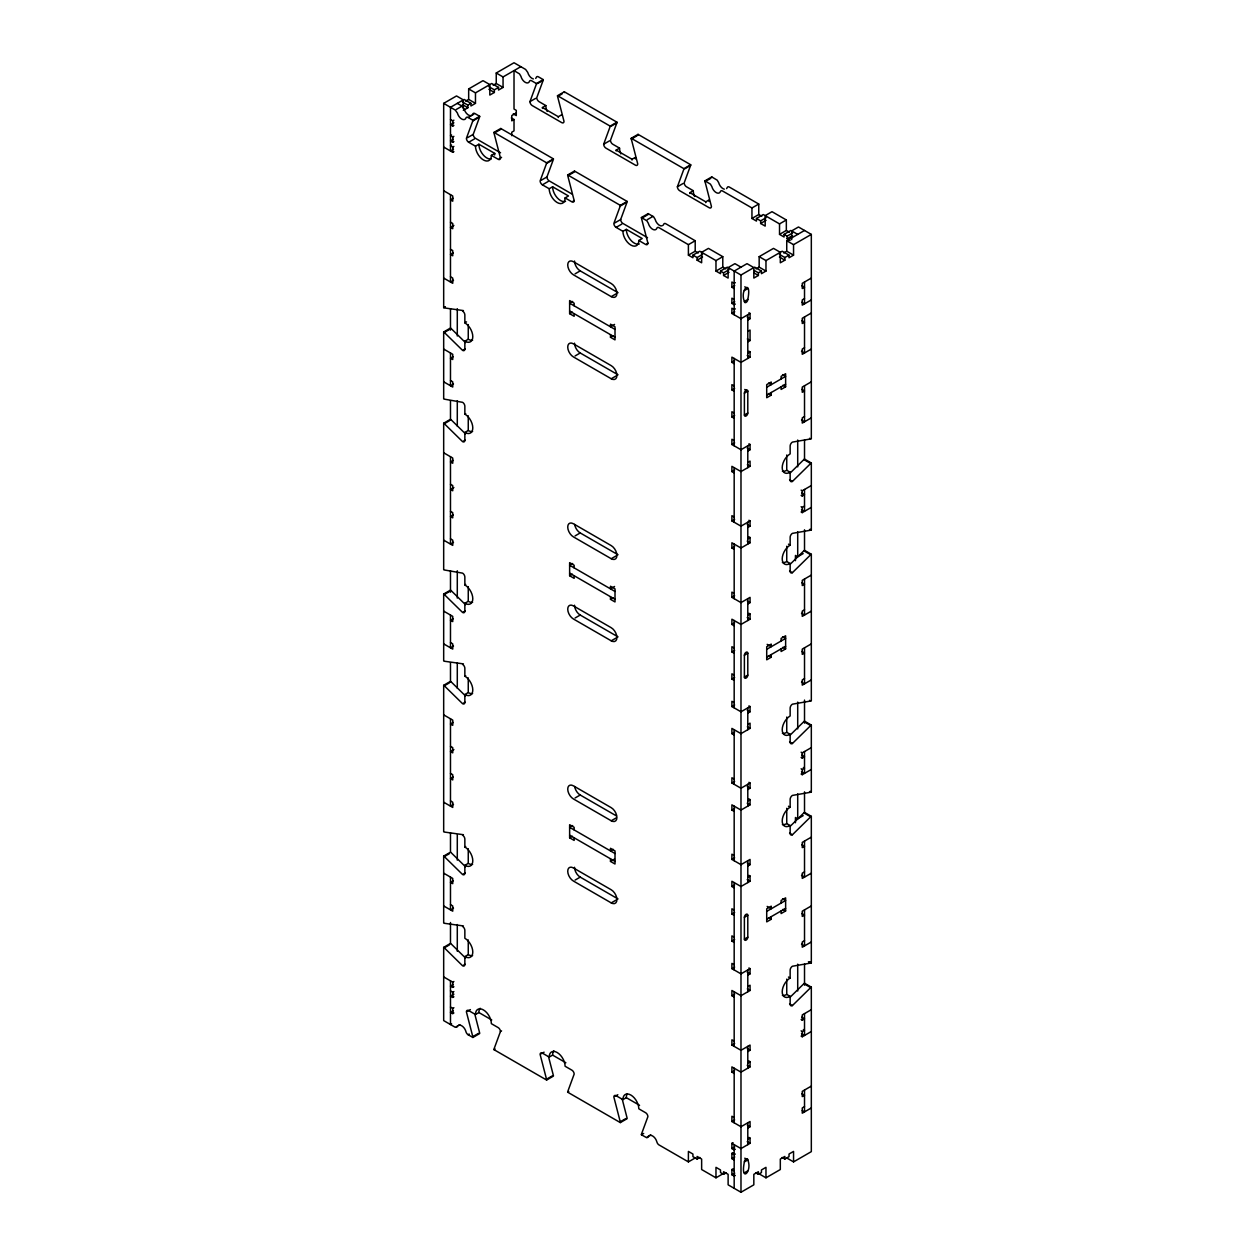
<?xml version="1.0" encoding="UTF-8"?>
<svg xmlns="http://www.w3.org/2000/svg" width="1255" height="1255" viewBox="0 0 1255 1255"><rect width="100%" height="100%" fill="white"/><g stroke="black" fill="none" stroke-linecap="round" stroke-linejoin="round"><path stroke-width="1.5" d="M472.131 115.068A6.416 3.702 60 0 0 472.774 114.064A3.216 1.851 60 0 1 474.908 113.546L479.692 116.307L472.884 120.245A3.232 1.867 60 0 1 472.79 120.935L466.405 138.332A3.216 1.851 60 0 0 468.664 142.27L475.472 146.192A11.232 6.479 60 0 0 483.426 159.95A11.232 6.479 60 0 0 491.364 155.369L494.768 153.408L478.877 144.231L475.472 146.192M467.535 137.674L473.213 134.395L479.598 116.997A3.232 1.867 60 0 0 479.692 116.307M620.849 153.91A11.232 6.479 60 0 1 619.562 148.137L612.754 144.215A3.216 1.851 60 0 1 610.479 140.278L616.864 122.88A3.232 1.867 60 0 0 616.958 122.19L564.311 91.788L557.502 95.709A3.216 1.851 60 0 0 557.596 96.525L563.997 121.296A3.216 1.851 60 0 1 561.722 122.614L532.214 105.577A3.216 1.851 60 0 1 529.955 101.639L536.34 84.242A3.232 1.867 60 0 0 536.434 83.552L543.242 79.614L538.458 76.853A3.216 1.851 60 0 0 536.324 77.371A6.416 3.702 60 0 1 535.681 78.39M543.242 79.614A3.232 1.867 60 0 1 543.148 80.32L536.764 97.717A3.216 1.851 60 0 0 539.023 101.639L545.831 105.577A11.232 6.479 60 0 0 547.133 111.35M491.364 155.369L498.172 159.291A3.216 1.851 60 0 0 500.447 157.989L494.046 133.203A3.216 1.851 60 0 1 493.952 132.403L500.761 128.481L553.424 158.867L546.615 162.805A3.232 1.867 60 0 1 546.521 163.495L540.121 180.893A3.216 1.851 60 0 0 542.395 184.83L549.204 188.752A11.232 6.479 60 0 0 557.142 202.51A11.232 6.479 60 0 0 565.095 197.929L568.499 195.968L552.608 186.791L549.204 188.752M541.25 180.234L546.929 176.971L553.33 159.573A3.232 1.867 60 0 0 553.424 158.867M694.58 196.47A11.232 6.479 60 0 1 693.278 190.697L686.469 186.775A3.216 1.851 60 0 1 684.195 182.838L690.595 165.44A3.232 1.867 60 0 0 690.689 164.75L638.042 134.348L631.234 138.285A3.216 1.851 60 0 0 631.328 139.085L637.713 163.856A3.216 1.851 60 0 1 635.438 165.174L605.945 148.137A3.216 1.851 60 0 1 603.671 144.215L610.056 126.802A3.232 1.867 60 0 0 610.15 126.112L616.958 122.19M573.033 201.208L574.163 200.549L567.778 175.778A3.216 1.851 60 0 1 567.684 174.963L574.492 171.041L627.139 201.428L620.331 205.365A3.232 1.867 60 0 1 620.237 206.055L613.852 223.453A3.216 1.851 60 0 0 616.111 227.39L622.919 231.328A11.232 6.479 60 0 0 630.873 245.086A11.232 6.479 60 0 0 638.811 240.489L642.215 238.528L626.323 229.351L622.919 231.328M614.981 222.81L620.66 219.531L627.045 202.133A3.232 1.867 60 0 0 627.139 201.428M724.308 189.16A6.416 3.702 60 0 1 718.676 182.65L717.201 180.171L711.758 176.908L704.949 180.846A3.216 1.851 60 0 0 705.043 181.646L711.428 206.432A3.216 1.851 60 0 1 709.169 207.734L679.661 190.697A3.216 1.851 60 0 1 677.386 186.775L683.787 169.378A3.232 1.867 60 0 0 683.881 168.672L690.689 164.75M501.576 1030.888L500.447 1031.547L494.046 1048.945A3.216 1.851 60 0 0 493.952 1049.635L546.615 1080.037L553.424 1076.1A3.216 1.867 60 0 0 553.33 1075.3L548.529 1056.71M663.064 225.304L664.02 223.782A3.216 1.851 60 0 1 665.84 223.782L695.207 240.74L695.207 251.22L688.399 255.141L688.399 244.662L659.032 227.704A3.216 1.851 60 0 0 657.212 227.704L656.24 229.226A6.416 3.702 60 0 1 651.925 228.787A6.416 3.702 60 0 1 648.333 223.28L646.843 220.786L641.399 217.523L648.207 213.601L653.667 216.864L655.141 219.343A6.416 3.702 60 0 0 662.044 225.869M726.598 188.611L727.555 187.089A3.216 1.851 60 0 1 729.375 187.089L758.757 204.047L758.757 214.527L751.949 218.464L751.949 207.969L722.566 191.011A3.216 1.851 60 0 0 720.747 191.027L719.79 192.548A6.416 3.702 60 0 1 715.476 192.109A6.416 3.702 60 0 1 711.867 186.587L710.393 184.109L704.949 180.846M790.179 473.01L803.875 459.565A3.232 1.867 -60 0 1 804.518 459.079L804.518 439.925M791.67 239.642L791.67 230.904L798.478 226.982L811.326 234.403L811.326 438.685A3.216 1.851 -60 0 1 810.683 438.952L792.423 442.105A3.216 1.851 -60 0 0 790.148 446.043L790.148 453.902A11.232 6.479 -60 0 0 782.21 467.66A11.232 6.479 -60 0 0 790.148 472.241L790.148 480.1A3.216 1.851 -60 0 0 792.423 481.418L810.683 463.487A3.232 1.867 -60 0 1 811.326 463.001L804.518 459.079M790.179 564.248L803.875 550.804A3.232 1.867 -60 0 1 804.518 550.317L811.326 554.255L811.326 700.745A3.216 1.851 -60 0 1 810.683 701.012L792.423 704.181A3.216 1.851 -60 0 0 790.148 708.102L790.148 715.962A11.232 6.479 -60 0 0 782.21 729.72A11.232 6.479 -60 0 0 790.148 734.316L790.148 742.176A3.216 1.851 -60 0 0 792.423 743.478L810.683 725.563A3.216 1.867 -60 0 1 811.326 725.076L804.518 721.139A3.216 1.867 -60 0 0 803.875 721.625L790.179 735.069M811.326 463.001L811.326 529.924A3.216 1.851 -60 0 1 810.683 530.19L792.423 533.359A3.216 1.851 -60 0 0 790.148 537.281L790.148 545.141A11.232 6.479 -60 0 0 782.21 558.899A11.232 6.479 -60 0 0 790.148 563.495L790.148 571.354A3.216 1.851 -60 0 0 792.423 572.657L810.683 554.741A3.232 1.867 -60 0 1 811.326 554.255M790.179 826.323L803.875 812.879A3.216 1.867 -60 0 1 804.518 812.393L811.326 816.315L811.326 962.805A3.216 1.867 -60 0 1 810.683 963.071L792.423 966.24A3.216 1.851 -60 0 0 790.148 970.178L790.148 978.037A11.232 6.479 -60 0 0 782.21 991.795A11.232 6.479 -60 0 0 790.148 996.376L790.148 1004.235A3.216 1.851 -60 0 0 792.423 1005.553L810.683 987.622A3.216 1.851 -60 0 1 811.326 987.136L804.518 983.214A3.216 1.851 -60 0 0 803.875 983.7L790.179 997.145M789.583 833.085L792.423 834.732L810.683 816.801A3.216 1.867 -60 0 1 811.326 816.315M463.424 310.581L444.317 307.914A3.216 1.851 60 0 1 443.674 307.648L443.674 103.365L456.522 95.945L463.33 99.882L463.33 108.605M468.664 88.932L475.472 92.87L475.472 103.349L468.664 99.412L468.664 88.932L483.002 80.665L489.811 84.587L489.811 95.066L494.36 92.446L494.36 89.827L488.901 86.689M520.825 66.688L503.051 76.947L503.051 87.426L496.243 83.489L496.243 73.01L514.017 62.75L525.625 69.449L527.759 72.429A6.416 3.702 60 0 0 533.375 78.94M463.33 99.882L450.482 107.303L450.482 150.976L453.494 149.235M475.472 92.87L491.709 83.489L498.517 87.426L498.517 90.046L503.051 87.426M465.636 101.169L468.664 99.412M493.215 85.246L496.243 83.489M456.396 109.405L462.075 106.126L464.209 109.122A6.416 3.702 60 0 0 471.111 115.633M462.436 101.969L467.88 105.122L470.939 103.349L470.939 105.969L475.472 103.349M494.36 89.827L498.517 87.426M463.33 110.362L467.88 107.742L467.88 105.122M450.482 119.523L452.741 120.841L453.886 120.182M453.886 122.802L450.482 124.778L452.741 126.08L453.886 125.422M443.674 103.365L455.267 110.064L457.4 113.044A6.416 3.702 60 0 0 461.683 119.005A6.416 3.702 60 0 0 465.966 117.986A3.216 1.851 60 0 1 468.099 117.484L473.778 114.205M472.79 120.935L478.469 117.656M537.469 83.599L543.148 80.32M451.612 135.038L450.482 135.697L452.741 136.999L453.886 136.34M453.306 139.289L450.482 140.937L452.741 142.239L453.886 141.58M451.612 145.078L450.482 145.737L452.741 147.055L453.886 146.396M529.955 101.639L535.618 98.376M516.291 112.981L511.758 115.601L511.758 120.841L514.017 119.523L514.017 130.881L511.758 132.199L511.758 135.697M468.664 142.27L474.343 138.991M443.674 147.055L452.741 152.294L453.886 151.635M495.192 132.559L500.855 129.281A3.216 1.851 60 0 1 500.761 128.481M558.726 95.866L562.13 93.905M542.458 108.385A11.232 6.479 60 0 1 542.427 107.538L545.831 105.577M558.287 117.515A11.232 6.479 60 0 0 558.318 116.715L561.722 114.754M499.302 158.648L501.576 157.33M453.196 198.321L450.482 199.89L452.741 201.208L452.741 195.968L443.674 190.729M546.521 163.495L552.184 160.216M611.201 126.159L616.864 122.88M453.886 225.445L450.482 227.422L452.741 228.724L452.741 223.484L450.482 222.166M603.671 144.215L609.35 140.937M542.395 184.83L548.059 181.551M568.907 175.12L574.586 171.841A3.216 1.851 60 0 1 574.492 171.041M631.328 139.085L636.991 135.807M616.189 150.945A11.232 6.479 60 0 1 616.158 150.098L619.562 148.137M453.196 252.914L450.482 254.498L452.741 255.8L452.741 250.561L450.482 249.259M632.002 160.075A11.232 6.479 60 0 0 632.034 159.275L635.438 157.314A11.232 6.479 60 0 1 635.312 158.899M453.494 280.257L450.482 282.014L450.482 194.651M443.674 307.648L445.368 306.659M620.237 206.055L625.916 202.792M684.916 168.719L690.595 165.44M677.386 186.775L683.065 183.497M616.111 227.39L621.79 224.112M465.48 433.854L451.125 419.782A3.232 1.867 60 0 0 450.482 419.296L443.674 423.217A3.232 1.867 60 0 1 444.317 423.704L462.577 441.635A3.216 1.851 60 0 0 464.852 440.317L464.852 432.457A11.232 6.479 60 0 0 472.79 427.877A11.232 6.479 60 0 0 464.852 414.119L464.852 406.259A3.216 1.851 60 0 0 462.577 402.322L444.317 399.153A3.216 1.851 60 0 1 443.674 398.886L443.674 331.979L450.482 328.041A3.232 1.867 60 0 1 451.125 328.528L465.48 342.615M642.623 217.68L648.302 214.401A3.216 1.851 60 0 1 648.207 213.601M705.043 181.646L710.722 178.367M443.674 331.979A3.232 1.867 60 0 1 444.317 332.465L449.416 329.516M689.905 193.505A11.232 6.479 60 0 1 689.874 192.674L693.278 190.697M444.317 332.465L462.577 350.38A3.216 1.851 60 0 0 464.852 349.078L464.852 341.219A11.232 6.479 60 0 0 472.79 336.622A11.232 6.479 60 0 0 464.852 322.864L466.546 321.892M647.329 219.641L652.992 216.362M575.104 273.825L580.218 270.876L618.04 292.713M705.734 202.651A11.232 6.479 60 0 0 705.765 201.835L709.169 199.874A11.232 6.479 60 0 1 709.028 201.459M464.852 341.219L468.256 339.242A11.232 6.479 60 0 0 472.602 340.262M646.749 243.768L647.894 243.109L641.493 218.339A3.216 1.851 60 0 1 641.399 217.523M463.424 349.894L465.134 348.906M453.196 356.655L450.482 358.224L452.741 359.542L452.741 354.302L443.674 349.063M572.657 301.451L569.629 303.192L615.013 329.406M688.399 244.662L695.207 240.74M751.949 207.969L758.757 204.047M574.163 305.812L574.163 303.192L569.629 300.572L569.629 313.672L572.343 312.103M453.494 383.999L450.482 385.74L450.482 352.984M611.232 296.635A8.016 4.628 60 0 0 616.911 293.372A8.016 4.628 60 0 0 611.232 283.536L573.409 261.699A8.016 4.628 60 0 0 567.731 264.978A8.016 4.628 60 0 0 573.409 274.798L611.232 296.635L616.346 293.686M688.399 255.141L692.933 257.761L692.933 255.141L699.741 251.22L715.977 260.585L722.786 256.663L722.786 267.142L715.977 271.064L715.977 260.585M751.949 218.464L756.483 221.084L756.483 218.464L763.291 214.527L779.528 223.892L786.336 219.97L786.336 230.449L779.528 234.387L779.528 223.892M692.933 255.141L697.105 257.542L702.549 254.404M756.483 218.464L760.64 220.864L766.099 217.711M697.105 257.542L697.105 260.177L702.549 257.024M760.64 220.864L760.64 223.484L766.099 220.331M614.558 324.418L610.479 326.786L610.479 324.151L615.013 326.786L615.013 339.885L610.479 337.266L610.479 334.646M444.317 423.704L449.416 420.754M464.852 414.119L465.699 413.617M715.977 271.064L720.511 273.684L720.511 271.064L727.32 267.142M779.528 234.387L784.061 237.007L784.061 234.387L790.87 230.449M575.104 355.934L580.218 352.984L618.04 374.821M729.03 269.7L723.57 272.837L723.57 275.457L728.12 278.077L728.12 267.597L734.928 263.66L740.983 267.158M610.479 337.266L613.209 335.697M784.061 234.387L787.12 236.144L792.564 233.006M723.57 275.457L729.03 272.319M787.12 236.144L787.12 238.764L792.564 235.626M759.165 256.663L765.974 260.585L765.974 271.064L759.165 267.142L759.165 256.663L773.504 248.38L780.312 252.302L780.312 262.797L784.861 260.177L784.861 257.542L779.402 254.404M811.326 234.403L793.552 244.662L793.552 255.141L786.744 251.22L786.744 240.74L804.518 230.465M464.852 432.457L468.256 430.496A11.232 6.479 60 0 0 472.602 431.516M728.12 267.597L740.983 275.018L753.831 267.597L753.831 278.077L758.381 275.457L758.381 272.837L754.286 270.484M765.974 260.585L782.21 251.22L789.019 255.141L789.019 257.761L793.552 255.141M756.138 268.884L759.165 267.142M783.716 252.961L786.744 251.22M735.305 282.657L734.175 283.316L731.9 282.014L731.9 287.254L734.175 288.556M463.424 441.148L465.134 440.16M731.9 287.254L734.74 285.607M758.381 272.837L761.44 271.064L761.44 273.684L765.974 271.064M784.861 257.542L789.019 255.141M744.388 290.532L747.792 288.556L744.764 286.815M453.196 460.397L450.482 461.966L452.741 463.268L452.741 458.028L443.674 452.788M734.175 299.474L731.9 298.172L731.9 303.412L734.74 301.78M735.305 304.071L734.175 304.714L731.9 303.412M744.388 301.451L747.792 299.474C752.153 278.108 739.446 289.387 744.388 301.451A2.4 1.396 -60 0 0 746.082 302.424A2.4 1.396 -60 0 0 747.792 299.474M611.232 378.759A8.016 4.628 60 0 0 616.911 375.48A8.016 4.628 60 0 0 611.232 365.66L573.409 343.807A8.016 4.628 60 0 0 567.731 347.086A8.016 4.628 60 0 0 573.409 356.922L611.232 378.759L616.346 375.81M735.305 308.871L734.175 309.53L731.9 308.212L731.9 313.452L740.983 318.692L750.051 313.452L750.051 318.692L747.792 320.009M731.9 313.452L734.74 311.82M811.326 278.077L802.259 283.316L802.259 288.556L804.518 287.254L801.804 285.685M453.886 487.52L450.482 489.481L452.741 490.783L452.741 485.544L450.482 484.242M747.792 331.367L750.051 330.049L750.051 340.544L747.792 341.846M804.518 298.612L802.259 299.914L802.259 305.153L811.326 299.914M453.196 514.989L450.482 516.558L452.741 517.876L452.741 512.636L450.482 511.318M811.326 313.013L802.259 318.268L802.259 323.508L804.518 322.19L801.804 320.621M748.921 351.243L750.051 351.886L750.051 357.142L740.983 362.381L731.9 357.142L731.9 362.381L734.63 360.797M747.792 353.204L750.051 351.886M453.494 542.333L450.482 544.074L450.482 456.726M804.518 347.745L802.259 349.047L802.259 354.302L811.326 349.047M734.175 385.96L731.9 384.658L731.9 389.897L734.63 388.313M744.388 393.176L747.792 391.199A2.4 1.396 -60 0 0 746.082 390.227A2.4 1.396 -60 0 0 744.388 393.176L744.388 415.013A2.4 1.396 -60 0 0 746.082 415.985A2.4 1.396 -60 0 0 747.792 413.036L747.792 391.199L744.764 389.458M766.695 387.277L785.614 376.359L782.587 374.602M766.695 395.137L785.614 384.218M734.175 413.036L731.9 411.734L731.9 416.974L734.63 415.405M771.26 392.501L771.26 395.121L766.711 397.741L766.711 384.642L771.26 382.022L771.26 384.642L768.531 383.073M781.096 378.963L781.096 376.343L785.63 373.723L785.63 386.822L781.096 389.442L781.096 386.822M744.388 415.013L747.792 413.036M463.424 663.895L444.317 661.228A3.216 1.851 60 0 1 443.674 660.961L443.674 594.039L450.482 590.117A3.216 1.867 60 0 1 451.125 590.603L465.48 604.675M811.326 381.818L802.259 387.058L802.259 392.297L804.518 390.98L801.804 389.411M443.674 594.039A3.216 1.867 60 0 1 444.317 594.525L449.416 591.576M444.317 594.525L462.577 612.456A3.216 1.851 60 0 0 464.852 611.138L464.852 603.279A11.232 6.479 60 0 0 472.79 598.698A11.232 6.479 60 0 0 464.852 584.94L465.699 584.438M734.175 440.552L731.9 439.25L731.9 444.49L734.63 442.921M575.104 535.885L580.218 532.936L618.04 554.773M464.852 603.279L468.256 601.318A11.232 6.479 60 0 0 472.602 602.322M747.792 451.047L750.051 449.729L750.051 444.49L740.983 449.729L731.9 444.49M463.424 611.954L465.134 610.981M453.196 618.715L450.482 620.299L452.741 621.602L452.741 616.362L443.674 611.122M804.518 416.534L802.259 417.852L802.259 423.092L811.326 417.852M572.657 563.511L569.629 565.252L615.013 591.466M747.792 462.405L750.051 461.087L750.051 466.327L740.983 471.566L731.9 466.327L731.9 471.566L734.63 469.998M574.163 567.888L574.163 565.252L569.629 562.632L569.629 575.747L572.343 574.163M453.494 646.058L450.482 647.815L450.482 615.06M611.232 558.71A8.016 4.628 60 0 0 616.911 555.432A8.016 4.628 60 0 0 611.232 545.611L573.409 523.759A8.016 4.628 60 0 0 567.731 527.037A8.016 4.628 60 0 0 573.409 536.873L611.232 558.71L616.346 555.761M463.424 834.716L444.317 832.049A3.216 1.851 60 0 1 443.674 831.783L443.674 685.293L450.482 681.355A3.216 1.867 60 0 1 451.125 681.841L465.48 695.929M614.558 586.493L610.479 588.846L610.479 586.226L615.013 588.846L615.013 601.945L610.479 599.325L610.479 596.705M443.674 685.293A3.216 1.867 60 0 1 444.317 685.779L449.416 682.83M734.175 516.997L731.9 515.68L731.9 520.919L734.63 519.35M444.317 685.779L462.577 703.694A3.216 1.851 60 0 0 464.852 702.392L464.852 694.533A11.232 6.479 60 0 0 472.79 689.936A11.232 6.479 60 0 0 464.852 676.178L465.699 675.692M575.104 617.993L580.218 615.044L618.04 636.897M610.479 599.325L613.209 597.757M747.792 527.477L750.051 526.159L750.051 520.919L740.983 526.159L731.9 520.919M801.114 490.14L802.259 490.783L811.326 485.544M801.114 495.38L802.259 496.023L804.518 494.721L801.694 493.074M464.852 694.533L468.256 692.556A11.232 6.479 60 0 0 472.602 693.576M748.921 536.873L750.051 537.517L750.051 542.772L740.983 548.011L731.9 542.772L731.9 548.011L734.63 546.427M747.792 538.834L750.051 537.517M801.114 506.738L802.259 507.381L804.518 506.079M463.424 703.208L465.134 702.22M801.114 511.977L802.259 512.62L811.326 507.381M453.196 722.456L450.482 724.025L452.741 725.343L452.741 720.103L443.674 714.864M611.232 640.819A8.016 4.628 60 0 0 616.911 637.54A8.016 4.628 60 0 0 611.232 627.72L573.409 605.883A8.016 4.628 60 0 0 567.731 609.161A8.016 4.628 60 0 0 573.409 618.982L611.232 640.819L616.346 637.869M453.886 749.58L450.482 751.541L452.741 752.859L452.741 747.619L450.482 746.301M795.45 560.671L795.45 555.432L797.709 556.734L803.169 553.596M734.175 593.427L731.9 592.125L731.9 597.364L734.63 595.796M747.792 603.906L750.051 602.604L750.051 597.364L740.983 602.604L731.9 597.364M453.196 777.049L450.482 778.618L452.741 779.935L452.741 774.696L450.482 773.378M811.326 575.088L802.259 580.328L802.259 585.567L804.518 584.265L801.804 582.681M748.921 613.303L750.051 613.962L750.051 619.201L740.983 624.441L731.9 619.201L731.9 624.441L734.63 622.872M747.792 615.264L750.051 613.962M453.494 804.392L450.482 806.149L450.482 718.786M804.518 609.805L802.259 611.122L802.259 616.362L811.326 611.122M734.175 648.019L731.9 646.717L731.9 651.957L734.63 650.388M744.388 655.236L747.792 653.275A2.4 1.396 -60 0 0 746.082 652.286A2.4 1.396 -60 0 0 744.388 655.236L744.388 677.073A2.4 1.396 -60 0 0 746.082 678.061A2.4 1.396 -60 0 0 747.792 675.112L747.792 653.275M766.695 649.337L785.614 638.418L782.587 636.677M766.695 657.196L785.614 646.278M734.175 675.112L731.9 673.794L731.9 679.033L734.63 677.465M771.26 654.577L771.26 657.196L766.711 659.816L766.711 646.702L771.26 644.082L771.26 646.702L767.166 644.348M781.096 641.023L781.096 638.403L785.63 635.783L785.63 648.898L781.096 651.518L781.096 648.898M744.388 677.073L747.792 675.112M463.424 925.955L444.317 923.288A3.216 1.851 60 0 1 443.674 923.021L443.674 856.114L450.482 852.176L450.482 832.787M811.326 643.878L802.259 649.117L802.259 654.357L804.518 653.055L801.804 651.471M443.674 856.114A3.216 1.867 60 0 1 444.317 856.6L449.416 853.651M444.317 856.6L462.577 874.515A3.216 1.851 60 0 0 464.852 873.213L464.852 865.338A11.232 6.479 60 0 0 472.79 860.757A11.232 6.479 60 0 0 464.852 847L465.699 846.513M734.175 702.627L731.9 701.31L731.9 706.549L734.63 704.981M575.104 797.945L580.218 795.011L616.393 815.891M464.852 865.338L468.256 863.377A11.232 6.479 60 0 0 472.602 864.397M747.792 713.107L750.051 711.789L750.051 706.549L740.983 711.789L731.9 706.549M463.424 874.029L465.134 873.041M453.196 880.79L450.482 882.359L452.741 883.677L452.741 878.422L443.674 873.182M804.518 678.594L802.259 679.912L802.259 685.152L811.326 679.912M572.657 825.57L569.629 827.327L615.013 853.526M747.792 724.464L750.051 723.147L750.051 728.386L740.983 733.642L731.9 728.386L731.9 733.642L734.63 732.057M574.163 829.947L574.163 827.327L569.629 824.708L569.629 837.807L572.343 836.238M453.494 908.134L450.482 909.875L450.482 877.12M611.232 820.77A8.016 4.628 60 0 0 616.911 817.491A8.016 4.628 60 0 0 611.232 807.671L573.409 785.834A8.016 4.628 60 0 0 567.731 789.113A8.016 4.628 60 0 0 573.409 798.933L611.232 820.77L616.346 817.821M474.814 1014.15L479.598 1032.74A3.216 1.867 60 0 1 479.692 1033.54L472.884 1037.477L468.099 1034.7A3.216 1.851 60 0 1 465.966 1031.72A6.416 3.702 60 0 0 461.683 1025.759A6.416 3.702 60 0 0 457.4 1026.778L455.267 1027.296L443.674 1020.597L443.674 947.352L450.482 943.415A3.216 1.867 60 0 1 451.125 943.901L465.48 957.989M613.209 849.337L610.479 850.906L610.479 848.286L615.013 850.906L615.013 864.02L610.479 861.401L610.479 858.765M443.674 947.352A3.216 1.867 60 0 1 444.317 947.839L449.416 944.89M734.175 779.057L731.9 777.755L731.9 782.995L734.63 781.426M575.104 880.069L580.218 877.12L618.04 898.957M610.479 861.401L614.558 859.032M747.792 789.536L750.051 788.234L750.051 782.995L740.983 788.234L731.9 782.995M801.114 752.2L802.259 752.859L811.326 747.619M801.114 757.44L802.259 758.098L804.518 756.781L801.694 755.149M444.317 947.839L462.577 965.77A3.216 1.851 60 0 0 464.852 964.452L464.852 956.592L468.256 954.631A11.232 6.479 60 0 0 472.602 955.635M463.424 965.268L465.134 964.295M748.921 798.933L750.051 799.592L750.051 804.832L740.983 810.071L731.9 804.832L731.9 810.071L734.63 808.502M747.792 800.894L750.051 799.592M801.114 768.797L802.259 769.456L804.518 768.138L803.388 767.48M801.114 774.037L802.259 774.696L811.326 769.456M443.674 976.923L452.741 982.163L453.886 981.504M453.306 984.453L450.482 986.101L452.741 987.403L453.886 986.744M450.482 990.901L452.741 992.203L453.886 991.56M611.232 902.894A8.016 4.628 60 0 0 616.911 899.615A8.016 4.628 60 0 0 611.232 889.779L573.409 867.942A8.016 4.628 60 0 0 567.731 871.221A8.016 4.628 60 0 0 573.409 881.041L611.232 902.894L616.346 899.945M453.886 994.18L450.482 996.141L452.741 997.443L453.886 996.799M450.482 1007.059L452.741 1008.377L453.886 1007.718M453.306 1010.667L450.482 1012.299L452.741 1013.616L453.886 1012.958M795.45 822.731L795.45 817.491L797.709 818.809L803.169 815.656M467.535 1011.232L470.374 1009.585M734.175 855.502L731.9 854.184L731.9 859.424L734.63 857.855M451.612 1023.876L450.482 1024.535L450.482 980.845M472.884 1037.477A3.216 1.867 60 0 0 472.79 1036.661L466.405 1011.891A3.216 1.851 60 0 1 468.664 1010.573L475.472 1014.511L478.877 1012.534A11.232 6.479 60 0 1 480.179 1008.267M456.396 1026.637L457.526 1025.978M458.671 1025.335L459.801 1024.676M747.792 865.981L750.051 864.664L750.051 859.424L740.983 864.664L731.9 859.424M468.099 1034.7L469.229 1034.057M811.326 837.148L802.259 842.387L802.259 847.627L804.518 846.325L801.804 844.756M748.921 875.363L750.051 876.021L750.051 881.261L740.983 886.501L731.9 881.261L731.9 886.501L734.63 884.932M747.792 877.339L750.051 876.021M472.79 1036.661L478.469 1033.383M493.952 1049.635L495.098 1048.976M804.518 871.88L802.259 873.182L802.259 878.422L811.326 873.182M734.175 910.095L731.9 908.777L731.9 914.017L734.63 912.448M744.388 917.295L747.792 915.334L747.792 937.171A2.4 1.396 -60 0 1 746.082 940.12A2.4 1.396 -60 0 1 744.388 939.132L744.388 917.295A2.4 1.396 -60 0 1 746.082 914.346A2.4 1.396 -60 0 1 747.792 915.334M766.695 911.397L785.614 900.478L782.587 898.737M766.695 919.272L785.614 908.353M734.175 937.171L731.9 935.869L731.9 941.109L734.63 939.524M771.26 916.636L771.26 919.256L766.711 921.876L766.711 908.777L771.26 906.157L771.26 908.777L767.166 906.408M781.096 903.098L781.096 900.478L785.63 897.858L785.63 910.957L781.096 913.577L781.096 910.957M541.25 1053.792L544.09 1052.161M744.388 939.132L747.792 937.171M546.615 1080.037A3.216 1.867 60 0 0 546.521 1079.222L540.121 1054.451A3.216 1.851 60 0 1 542.395 1053.133L549.204 1057.071L552.608 1055.11A11.232 6.479 60 0 1 553.894 1050.827M811.326 905.937L802.259 911.193L802.259 916.432L804.518 915.115L801.804 913.546M734.175 964.687L731.9 963.385L731.9 968.625L734.63 967.056M546.521 1079.222L552.184 1075.959M747.792 975.166L750.051 973.864L750.051 968.625L740.983 973.864L731.9 968.625M804.518 940.67L802.259 941.972L802.259 947.227L811.326 941.972M747.792 986.524L750.051 985.222L750.051 990.462L740.983 995.701L731.9 990.462L731.9 995.701L734.63 994.133M622.245 1099.27L627.045 1117.86A3.216 1.867 60 0 1 627.139 1118.66L620.331 1122.598L567.684 1092.195L568.813 1091.536M614.981 1096.352L617.821 1094.721M620.331 1122.598A3.216 1.867 60 0 0 620.237 1121.797L613.852 1097.011A3.216 1.851 60 0 1 616.111 1095.709L622.919 1099.631L626.323 1097.67A11.232 6.479 60 0 1 627.218 1093.968M734.175 1041.132L731.9 1039.815L731.9 1045.054L734.63 1043.485M811.326 1009.679L802.259 1014.919L802.259 1020.158L801.114 1019.499M620.237 1121.797L625.916 1118.519M747.792 1051.612L750.051 1050.294L750.051 1045.054L740.983 1050.294L731.9 1045.054M802.259 1020.158L804.518 1018.856L801.694 1017.209M748.921 1060.993L750.051 1061.652L750.051 1066.891L740.983 1072.131L731.9 1066.891L731.9 1072.131L734.63 1070.562M747.792 1062.969L750.051 1061.652M801.114 1030.857L802.259 1031.516L804.518 1030.214L803.388 1029.555M801.114 1036.097L802.259 1036.755L811.326 1031.516M695.207 1157.957L688.399 1161.895L659.032 1144.937A3.216 1.851 60 0 1 657.212 1142.834L656.24 1140.199A6.416 3.702 60 0 0 651.925 1135.649A6.416 3.702 60 0 0 648.333 1137.014L646.843 1137.783L641.399 1134.755L643.674 1133.453M647.329 1136.873L648.459 1136.214M649.588 1135.555L650.733 1134.897M734.175 1117.562L731.9 1116.244L731.9 1121.499L734.63 1119.915M811.326 1086.108L802.259 1091.348L802.259 1096.603L804.518 1095.286L801.804 1093.717M747.792 1128.041L750.051 1126.739L750.051 1121.499L740.983 1126.739L731.9 1121.499M688.399 1161.895L688.399 1151.415L692.933 1154.035L692.933 1156.655L697.105 1159.055L699.819 1157.487M735.305 1149.235L734.175 1149.878L731.9 1148.576L731.9 1143.336L733.03 1142.678M731.9 1148.576L734.74 1146.929M747.792 1139.399L750.051 1138.097L750.051 1143.336L740.983 1148.576L731.9 1143.336M804.518 1106.643L802.259 1107.945L802.259 1113.201L811.326 1107.945M734.175 1159.934L731.9 1158.616L731.9 1153.376L733.03 1152.717M735.305 1154.035L734.175 1154.694L731.9 1153.376M731.9 1158.616L734.74 1156.985M697.105 1159.055L697.105 1156.435L701.639 1159.055L701.639 1169.534L715.977 1177.817L722.786 1173.88M744.388 1161.895L747.792 1159.934A2.4 1.396 -60 0 0 746.082 1158.945A2.4 1.396 -60 0 0 744.388 1161.895C740.026 1183.261 752.733 1171.982 747.792 1159.934L744.764 1158.177M715.977 1177.817L715.977 1167.338L720.511 1169.958L720.511 1172.578L723.57 1174.335L726.3 1172.766M735.305 1175.433L734.175 1176.092L731.9 1174.774L731.9 1169.534L733.03 1168.876M731.9 1174.774L734.74 1173.143M744.388 1172.813L747.792 1170.852M755.651 1172.766L758.381 1174.335L761.44 1172.578L761.44 1169.958L765.974 1167.338L765.974 1177.817L759.165 1173.88M782.132 1157.487L784.861 1159.055L789.019 1156.655L789.019 1154.035L793.552 1151.415L793.552 1161.895L786.744 1157.957M723.57 1174.335L723.57 1171.715L728.12 1174.335L728.12 1184.83L740.983 1192.25L753.831 1184.83L753.831 1174.335L758.381 1171.715L758.381 1174.335M765.974 1177.817L780.312 1169.534L780.312 1159.055L784.861 1156.435L784.861 1159.055M793.552 1161.895L811.326 1151.635L811.326 987.136M811.326 725.076L811.326 791.983A3.216 1.851 -60 0 1 810.683 792.25L792.423 795.419A3.216 1.851 -60 0 0 790.148 799.357L790.148 807.216A11.232 6.479 -60 0 0 782.21 820.974A11.232 6.479 -60 0 0 790.148 825.555L790.148 833.414A3.216 1.851 -60 0 0 792.423 834.732M786.336 219.97L771.998 211.687L765.189 215.625L765.189 226.104L760.64 223.484M536.434 83.552L531.649 80.791A3.216 1.851 60 0 0 529.516 81.293A6.416 3.702 60 0 1 525.233 82.328A6.416 3.702 60 0 1 520.951 76.351L519.476 73.872L514.017 70.609L514.017 109.044L516.291 110.362L516.291 115.601L513.264 113.86M557.502 95.709L610.15 126.112M631.234 138.285L683.881 168.672M791.67 230.904L797.709 234.403M758.757 214.527L761.785 216.268M786.336 230.449L789.364 232.191M787.12 238.764L790.148 240.521M496.243 73.01L503.051 76.947M786.744 240.74L793.552 244.662M542.427 107.538L558.318 116.715M616.158 150.098L632.034 159.275M689.874 192.674L705.765 201.835M488.901 89.309L494.36 92.446M779.402 257.024L784.861 260.177M511.303 117.954L514.017 119.523M464.13 99.412L470.939 103.349M754.632 267.142L761.44 271.064M753.831 267.597L747.023 263.66L734.175 271.096L734.175 314.77M462.436 104.589L467.88 107.742M754.286 273.104L758.381 275.457M457.291 103.365L462.075 106.126M722.786 256.663L708.448 248.38L701.639 252.302L701.639 262.797L697.105 260.177M801.804 302.282L804.518 303.851L804.518 282.014M468.099 117.484L472.884 120.245M493.952 132.403L546.615 162.805M567.684 174.963L620.331 205.365M695.207 251.22L698.235 252.961M722.786 267.142L725.814 268.884M720.511 271.064L723.57 272.837M500.557 152.812L475.472 138.332A3.216 1.851 60 0 1 473.213 134.395M572.155 194.149L549.204 180.893A3.216 1.851 60 0 1 546.929 176.971M647.517 237.65L622.919 223.453A3.216 1.851 60 0 1 620.66 219.531M565.095 197.929L571.904 201.867A3.216 1.851 60 0 0 574.163 200.549M638.811 240.489L645.619 244.427A3.216 1.851 60 0 0 647.894 243.109M748.921 312.809L750.051 313.452M747.211 317.06L750.051 318.692M801.506 351.243L804.518 352.984L804.518 316.95M747.337 338.96L750.051 340.544M747.211 355.494L750.051 357.142M782.9 385.254L785.63 386.822M731.9 362.381L734.175 363.683M768.531 393.552L771.26 395.121M801.506 420.033L804.518 421.774L804.518 385.74M731.9 389.897L734.175 391.199M809.553 438.293L810.683 438.952M569.629 311.052L615.013 337.266M569.629 313.672L574.163 316.291L574.163 313.672M731.9 416.974L734.175 418.276M803.875 459.565L809.553 462.844M748.921 443.831L750.051 444.49M782.398 471.3A11.232 6.479 -60 0 0 786.744 470.28L790.148 472.241M450.482 276.775L452.741 278.077L452.741 283.316L443.674 278.077M747.211 448.098L750.051 449.729M789.583 479.786L792.423 481.418M747.337 464.758L750.051 466.327M801.506 509.577L804.518 511.318L804.518 489.481M731.9 471.566L734.175 472.884M810.197 529.265L811.326 529.924M809.553 529.532L810.683 530.19M803.875 550.804L809.553 554.082M748.921 520.276L750.051 520.919M788.454 544.168L790.148 545.141M747.211 524.527L750.051 526.159M782.398 562.538A11.232 6.479 -60 0 0 786.744 561.518L790.148 563.495M747.211 541.125L750.051 542.772M789.583 571.025L792.423 572.657M450.482 380.5L452.741 381.818L452.741 387.058L443.674 381.818M731.9 548.011L734.175 549.314M801.506 613.303L804.518 615.044L804.518 579.01M747.337 601.035L750.051 602.604M747.211 617.554L750.051 619.201M782.9 647.313L785.63 648.898M731.9 624.441L734.175 625.759M768.531 655.612L771.26 657.196M801.506 682.093L804.518 683.85L804.518 647.815M731.9 651.957L734.175 653.275M809.553 700.353L810.683 701.012M569.629 573.127L615.013 599.325M569.629 575.747L574.163 578.367L574.163 575.747M731.9 679.033L734.175 680.351M803.875 721.625L809.553 724.904M748.921 705.906L750.051 706.549M782.398 733.359A11.232 6.479 -60 0 0 786.744 732.34L790.148 734.316M450.482 538.834L452.741 540.152L452.741 545.392L443.674 540.152M747.211 710.157L750.051 711.789M789.583 741.846L792.423 743.478M747.337 726.818L750.051 728.386M801.506 771.637L804.518 773.378L804.518 751.541M731.9 733.642L734.175 734.944M810.197 791.34L811.326 791.983M809.553 791.607L810.683 792.25M803.875 812.879L809.553 816.142M748.921 782.336L750.051 782.995M788.454 806.228L790.148 807.216M747.211 786.587L750.051 788.234M782.398 824.598A11.232 6.479 -60 0 0 786.744 823.594L790.148 825.555M747.211 803.184L750.051 804.832M450.482 642.576L452.741 643.878L452.741 649.117L443.674 643.878M731.9 810.071L734.175 811.389M801.506 875.363L804.518 877.12L804.518 841.085M747.337 863.095L750.051 864.664M747.211 879.63L750.051 881.261M782.9 909.389L785.63 910.957M731.9 886.501L734.175 887.818M768.531 917.687L771.26 919.256M801.506 944.168L804.518 945.909L804.518 909.875M731.9 914.017L734.175 915.334M809.632 961.832L811.326 962.805M808.408 961.769L810.683 963.071M569.629 835.187L615.013 861.401M569.629 837.807L574.163 840.426L574.163 837.807M731.9 941.109L734.175 942.411M803.875 983.7L809.553 986.963M788.454 977.049L790.148 978.037M748.921 967.966L750.051 968.625M782.398 995.419A11.232 6.479 -60 0 0 786.744 994.415L790.148 996.376M450.482 800.894L452.741 802.212L452.741 807.451L443.674 802.212M747.211 972.217L750.051 973.864M789.583 1003.906L792.423 1005.553M747.337 988.893L750.051 990.462M801.506 1033.696L804.518 1035.453L804.518 1013.616M731.9 995.701L734.175 997.003M747.211 1048.662L750.051 1050.294M747.211 1065.26L750.051 1066.891M450.482 904.635L452.741 905.953L452.741 911.193L443.674 905.953M802.259 1110.581L804.518 1111.883L804.518 1090.046M731.9 1072.131L734.175 1073.449M747.337 1125.155L750.051 1126.739M748.921 1137.438L750.051 1138.097M747.211 1141.689L750.051 1143.336M478.877 1012.534L491.74 1019.97M552.608 1055.11L565.848 1062.75M626.323 1097.67L639.564 1105.31M731.9 1169.534L734.175 1170.852M465.48 866.75L451.125 852.663A3.216 1.867 60 0 0 450.482 852.176M804.518 529.798L804.518 550.898M804.518 700.086L804.518 723.1M804.518 791.858L804.518 812.958M804.518 964.06L804.518 985.159M802.259 490.783L802.259 496.023M802.259 507.381L802.259 512.62M802.259 752.859L802.259 758.098M802.259 769.456L802.259 774.696M802.259 1031.516L802.259 1036.755M797.709 440.034L797.709 466.876M797.709 531.806L797.709 556.734M797.709 702.094L797.709 728.951M797.709 793.866L797.709 818.809M797.709 964.154L797.709 991.011M786.744 455L786.744 470.28M786.744 546.239L786.744 561.518M786.744 717.06L786.744 732.34M786.744 808.298L786.744 823.594M786.744 979.12L786.744 994.415M747.792 314.77L747.792 358.444M747.792 445.807L747.792 467.644M747.792 522.237L747.792 544.074M747.792 598.666L747.792 620.503M747.792 707.867L747.792 729.704M747.792 784.297L747.792 806.134M747.792 860.742L747.792 882.579M747.792 969.927L747.792 991.764M747.792 1046.372L747.792 1068.209M747.792 1122.801L747.792 1144.638M740.983 275.018L740.983 1192.25M734.175 358.444L734.175 445.807M734.175 467.644L734.175 522.237M734.175 544.074L734.175 598.666M734.175 620.503L734.175 707.867M734.175 729.704L734.175 784.297M734.175 806.134L734.175 860.742M734.175 882.579L734.175 969.927M734.175 991.764L734.175 1046.372M734.175 1068.209L734.175 1122.801M734.175 1144.638L734.175 1188.312M468.256 324.574L468.256 339.242M468.256 415.813L468.256 430.496M468.256 586.634L468.256 601.318M468.256 677.888L468.256 692.556M468.256 848.709L468.256 863.377M468.256 939.948L468.256 954.631M464.852 322.864L464.852 315.005A3.216 1.851 60 0 0 462.577 311.083M464.852 584.94L464.852 577.08A3.216 1.851 60 0 0 462.577 573.143L444.317 569.974A3.216 1.851 60 0 1 443.674 569.707L443.674 423.217M464.852 676.178L464.852 668.319A3.216 1.851 60 0 0 462.577 664.381M464.852 847L464.852 839.14A3.216 1.851 60 0 0 462.577 835.202M457.291 308.683L457.291 336.011M457.291 400.721L457.291 426.088M457.291 570.758L457.291 598.07M457.291 662.781L457.291 688.148M457.291 834.779L457.291 860.146M457.291 924.543L457.291 951.259M452.741 120.841L452.741 126.08M452.741 136.999L452.741 142.239M452.741 147.055L452.741 152.294M452.741 982.163L452.741 987.403M452.741 992.203L452.741 997.443M452.741 1008.377L452.741 1013.616M450.482 308.667L450.482 330.128M450.482 400.69L450.482 420.205M450.482 570.727L450.482 592.187M450.482 662.75L450.482 682.265M450.482 922.519L450.482 943.525M711.805 177.504A3.216 1.851 60 0 1 711.758 176.908M638.136 135.148A3.216 1.851 60 0 1 638.042 134.348M564.405 92.588A3.216 1.851 60 0 1 564.311 91.788M641.399 1134.755A3.216 1.851 60 0 1 641.493 1134.065L647.894 1116.668A3.216 1.851 60 0 0 645.619 1112.73L638.811 1108.808A11.232 6.479 60 0 0 630.873 1095.05A11.232 6.479 60 0 0 622.919 1099.631M567.684 1092.195A3.216 1.851 60 0 1 567.778 1091.505L574.163 1074.107A3.216 1.851 60 0 0 571.904 1070.17L565.095 1066.248A11.232 6.479 60 0 0 557.142 1052.49A11.232 6.479 60 0 0 549.204 1057.071M500.447 1031.547A3.216 1.851 60 0 0 498.172 1027.61L491.364 1023.672A11.232 6.479 60 0 0 483.426 1009.914A11.232 6.479 60 0 0 475.472 1014.511M462.577 926.457A3.216 1.851 60 0 1 464.852 930.379L464.852 938.254A11.232 6.479 60 0 1 472.79 952.012A11.232 6.479 60 0 1 464.852 956.592M580.218 795.011A8.016 4.628 60 0 1 574.649 786.509M580.218 877.12A8.016 4.628 60 0 1 574.539 867.283M580.218 532.936A8.016 4.628 60 0 1 574.649 524.433M580.218 615.044A8.016 4.628 60 0 1 574.539 605.224M580.218 270.876A8.016 4.628 60 0 1 574.539 261.04M580.218 352.984A8.016 4.628 60 0 1 574.539 343.164M491.176 159.008A11.232 6.479 60 0 1 483.05 154.694A11.232 6.479 60 0 1 478.877 144.231M494.768 153.408A11.232 6.479 60 0 1 494.643 154.993M565.55 201.396A11.232 6.479 60 0 1 557.126 197.694A11.232 6.479 60 0 1 552.608 186.791M639.281 243.956A11.232 6.479 60 0 1 638.622 244.129M637.917 244.192A11.232 6.479 60 0 1 626.323 229.351"/></g></svg>
